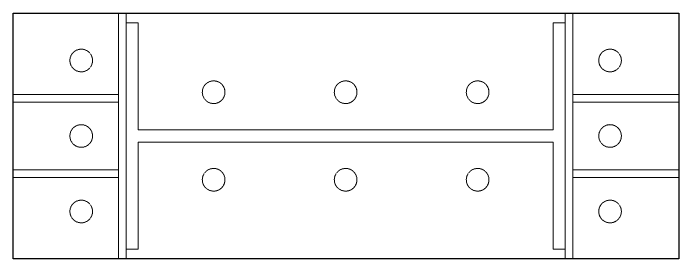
# Model space of a CAD drawing. Header units: millimetres. Extents: x -2070542 to 12330240, y -55001 to 6949969.
# Drawn here: x 12319434 to 12321198, y 6949319 to 6949969 of the extents above; entities that cross this region are included whole.
import ezdxf

# ---------------------------------------------------------------- set-up
doc = ezdxf.new("R2010")
doc.units = ezdxf.units.MM
doc.header["$LTSCALE"] = 0.5
doc.linetypes.add('HIDDEN', pattern=[0.375, 0.25, -0.125])
for name, color, linetype, lineweight in [('COLUMN', 1, 'Continuous', 13), ('DIMENSION', 115, 'Continuous', 18), ('hole', 151, 'HIDDEN', 5), ('STIFFINER', 130, 'Continuous', 25)]:
    doc.layers.add(name, color=color, linetype=linetype, lineweight=lineweight)

# ---------------------------------------------------------------- blocks, each defined once
blk = doc.blocks.new('Bp-3')
at = {"layer": 'COLUMN', "color": 6, "lineweight": 30}
blk.add_lwpolyline([(5323530.58, 2590709.91), (5323530.58, 2590384.91), (5322648.68, 2590384.91), (5322648.68, 2590709.91)], close=True, dxfattribs=at)
at = {"layer": 'COLUMN', "ltscale": 20}
blk.add_lwpolyline([(5322814.18, 2590555.41), (5322814.18, 2590697.41), (5322798.18, 2590697.41), (5322798.18, 2590397.41), (5322814.18, 2590397.41), (5322814.18, 2590539.41), (5323364.08, 2590539.41), (5323364.08, 2590397.41), (5323380.08, 2590397.41), (5323380.08, 2590697.41), (5323364.08, 2590697.41), (5323364.08, 2590555.41)], close=True, dxfattribs=at)
at = {"layer": 'hole'}
for centre in [(5322738.68, 2590647.41), (5323439.58, 2590647.41), (5322914.18, 2590605.41), (5323089.13, 2590605.41), (5323264.08, 2590605.41), (5322738.68, 2590547.41), (5323439.58, 2590547.41), (5322914.18, 2590489.41), (5323089.13, 2590489.41), (5323264.08, 2590489.41), (5322738.68, 2590447.41), (5323439.58, 2590447.41)]:
    blk.add_circle(centre, 15, dxfattribs=at)
at = {"layer": 'STIFFINER', "lineweight": -2, "ltscale": 20}
for points in [[(5322798.18, 2590709.91), (5322788.18, 2590709.91), (5322788.18, 2590384.91), (5322798.18, 2590384.91)], [(5323380.08, 2590709.91), (5323390.08, 2590709.91), (5323390.08, 2590384.91), (5323380.08, 2590384.91)], [(5322648.68, 2590602.41), (5322788.18, 2590602.41), (5322788.18, 2590592.41), (5322648.68, 2590592.41)], [(5323530.58, 2590602.41), (5323390.08, 2590602.41), (5323390.08, 2590592.41), (5323530.58, 2590592.41)], [(5322648.68, 2590492.41), (5322788.18, 2590492.41), (5322788.18, 2590502.41), (5322648.68, 2590502.41)], [(5323530.58, 2590492.41), (5323390.08, 2590492.41), (5323390.08, 2590502.41), (5323530.58, 2590502.41)]]:
    blk.add_lwpolyline(points, close=True, dxfattribs=at)

msp = doc.modelspace()

# ---------------------------------------------------------------- block references
at = {"layer": 'DIMENSION', "xscale": 2, "yscale": 2, "zscale": 2}
msp.add_blockref('Bp-3', (1674136.4, 1768549.3), dxfattribs=at)

doc.saveas('drawing.dxf')
